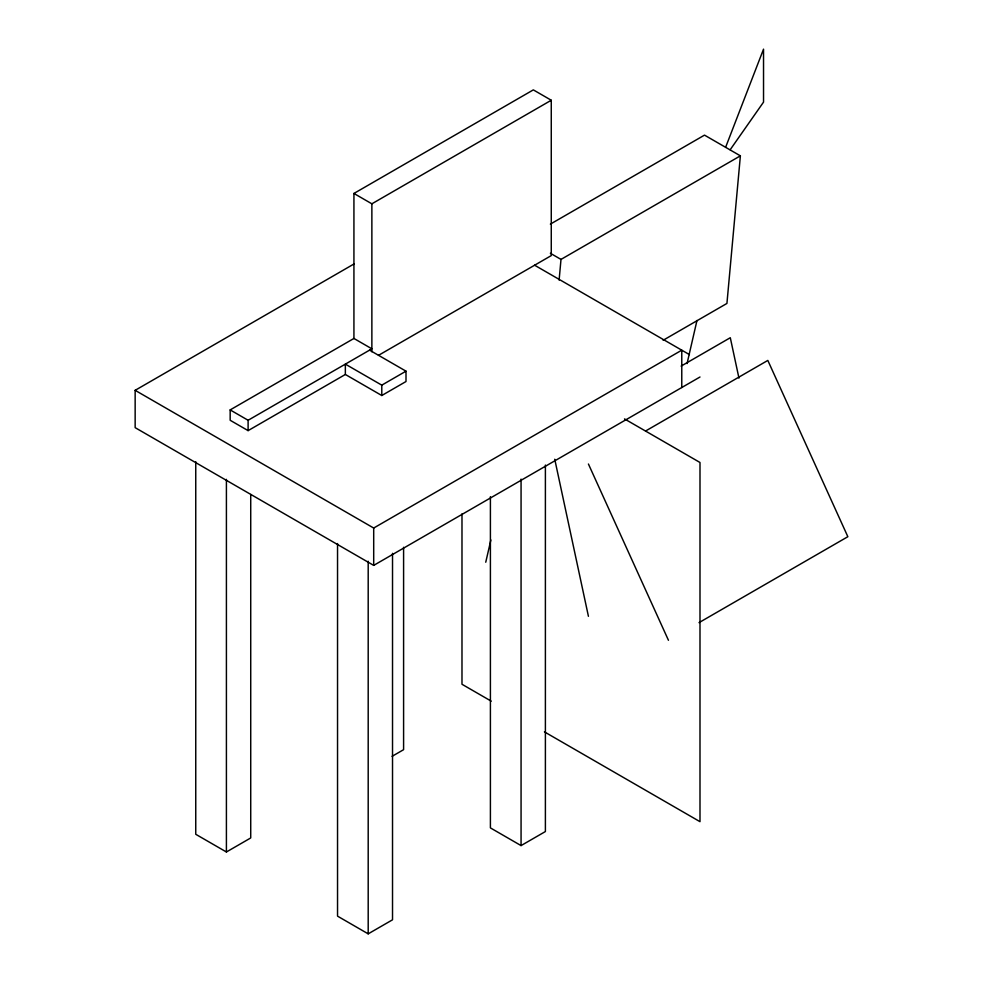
<?xml version="1.0" encoding="UTF-8"?>
<svg xmlns="http://www.w3.org/2000/svg" width="983" height="983" viewBox="0 0 983 983"><rect width="100%" height="100%" fill="white"/><g stroke="black" fill="none" stroke-linecap="round" stroke-linejoin="round"><path stroke-width="1.47" d="M559.106 280.106L560.998 259.414L740.383 155.842L704.504 135.126L550.369 224.124M740.383 155.842L726.928 303.44L663.144 340.265M485.749 562.227L490.886 539.937M687.056 363.587L696.972 320.507M725.601 147.352L763.533 49.15L763.533 102.109L730.185 149.735M369.571 350.145L406.004 371.169L406.004 381.527L381.785 395.51L345.352 374.474L248.109 430.628L230.169 420.269L230.169 409.911L353.929 338.459L353.929 193.454L533.327 89.883L551.266 100.241L551.266 255.605L378.48 355.354M353.929 193.454L371.869 203.813L551.266 100.241M699.994 377.005L373.7 565.385L135.15 427.654L135.15 390.325L354.249 263.825M230.169 409.911L248.109 420.269L371.869 348.818L353.929 338.459M345.352 374.474L345.352 364.128L381.785 385.152L406.004 371.169M135.15 390.325L373.7 528.043L681.772 350.181L681.772 387.523M681.133 366.106L730.295 337.722L738.958 378.111M645.561 431.021L767.821 360.429L847.85 536.706L699.024 622.632M195.752 461.678L195.752 834.284L226.409 851.991L250.726 837.946L250.726 494.461M392.07 756.332L403.595 749.685L403.595 547.285M337.538 543.538L337.538 916.144L368.195 933.85L392.524 919.805L392.524 553.331M490.406 496.685L490.406 827.895L521.064 845.589L545.393 831.544L545.393 465.07M550.369 253.27L560.998 259.414M534.605 265.213L689.439 354.605M624.512 418.905L699.994 462.489L699.994 821.677L544.422 731.868M491.242 701.162L461.985 684.266L461.985 513.876M588.424 464.013L668.452 640.277M554.744 459.245L588.424 616.304M521.064 479.114L521.064 845.589M381.785 385.152L381.785 395.51M373.7 528.043L373.7 565.385M371.869 203.813L371.869 351.779M368.195 561.244L368.195 933.85M248.109 420.269L248.109 430.628M226.409 479.372L226.409 851.991"/></g></svg>
